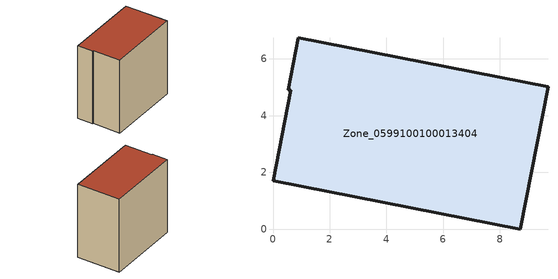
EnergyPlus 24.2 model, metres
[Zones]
Zone_0599100100013404
 floor ground (C_G): 0.89,6.75 9.7,5.01 8.71,0 0,1.71 0.63,4.9 0.53,4.92 z0
 wall outside (C_F): 9.7,5.01 0.89,6.75 0.53,4.92 0.63,4.9 0,1.71 8.71,0 9.7,5.01 z0:8.87
 roof outside (C_R): 8.71,0 9.7,5.01 0.89,6.75 0.53,4.92 0.63,4.9 0,1.71 z8.87
[BUILDING]
Pand.0599100100013404: North Axis=0; Terrain=City; Loads Convergence Tolerance Value=0.04; Temperature Convergence Tolerance Value=0.4; Solar Distribution=FullExterior; Maximum Number of Warmup Days=25; Minimum Number of Warmup Days=1
[Site:Location]
Rotterdam.The.Hague.AP_ZH_NLD Design_Conditions: Latitude=51.96; Longitude=4.45; Time Zone=1; Elevation=-4.5
[SITE:GROUNDTEMPERATURE:BUILDINGSURFACE]
18, 18, 18, 18, 18, 18, 18, 18, 18, 18, 18, 18
[MATERIAL] Thermal Absorptance=0.9; Solar Absorptance=0.7; Visible Absorptance=0.7
Name | Roughness | Thickness | Conductivity | Density | Specific Heat
G.TI.2015-2018 | MediumSmooth | 0.15 | 0.0428571 | 540 | 1210
F.TI.2015-2018 | Rough | 0.3 | 0.0666667 | 1920 | 840
R.TI.2015-2018 | MediumRough | 0.2 | 0.0333333 | 1500 | 1000
[CONSTRUCTION]
C_G: G.TI.2015-2018
C_F: F.TI.2015-2018
C_R: R.TI.2015-2018
[ZONE]
Zone_0599100100013404: Type=1; Multiplier=1; Ceiling Height=Autocalculate; Volume=Autocalculate; Floor Area=autocalculate; Part of Total Floor Area=Yes
[ZONEINFILTRATION:DESIGNFLOWRATE]
Infil_Zone_0599100100013404: Zone or ZoneList or Space or SpaceList=Zone_0599100100013404; Schedule=AlwaysOn; Design Flow Rate Calculation Method=Flow/Area; Flow Rate per Floor Area=0.0015; Constant Term Coefficient=1; Temperature Term Coefficient=0; Velocity Term Coefficient=0; Velocity Squared Term Coefficient=0
[HVACTEMPLATE:ZONE:IDEALLOADSAIRSYSTEM]
Zone_0599100100013404: Maximum Heating Supply Air Temperature=50; Minimum Cooling Supply Air Temperature=13; Maximum Heating Supply Air Humidity Ratio=0.0156; Minimum Cooling Supply Air Humidity Ratio=0.0077; Heating Limit=NoLimit; Cooling Limit=NoLimit; Dehumidification Control Type=ConstantSensibleHeatRatio; Cooling Sensible Heat Ratio=0.7; Dehumidification Setpoint=60; Humidification Control Type=None; Humidification Setpoint=30; Outdoor Air Method=None; Outdoor Air Flow Rate per Person=0.00944; Outdoor Air Flow Rate per Zone Floor Area=0; Outdoor Air Flow Rate per Zone=0; Demand Controlled Ventilation Type=None; Outdoor Air Economizer Type=NoEconomizer; Heat Recovery Type=None; Sensible Heat Recovery Effectiveness=0.7; Latent Heat Recovery Effectiveness=0.65
[ZONECONTROL:THERMOSTAT]
ThermostatControl_Zone_0599100100013404: Zone or ZoneList=Zone_0599100100013404; Control Type Schedule=DualSetpointControlType; Control 1=Thermostat_Zone_0599100100013404; Temperature Difference Between Cutout And Setpoint=0
[THERMOSTATSETPOINT:DUALSETPOINT]
Thermostat_Zone_0599100100013404: Heating Setpoint Temperature Schedule=HeatingSetpoint_Zone_0599100100013404; Cooling Setpoint Temperature Schedule=CoolingSetpoint_Zone_0599100100013404
[SCHEDULE:COMPACT]
HeatingSetpoint_Zone_0599100100013404: Through: 12/31, For: AllDays, Until: 24:00, 21
CoolingSetpoint_Zone_0599100100013404: Through: 12/31, For: AllDays, Until: 24:00, 24
DualSetpointControlType: Through: 12/31, For: AllDays, Until: 24:00, 4
AlwaysOn: Through: 12/31, For: AllDays, Until: 24:00, 1
